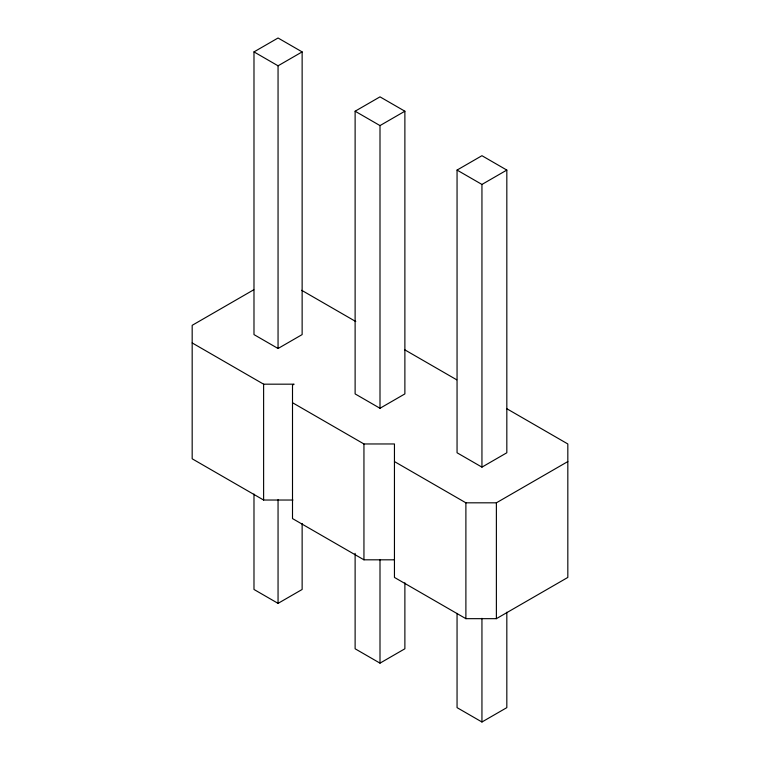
<?xml version="1.0" encoding="UTF-8"?>
<svg xmlns="http://www.w3.org/2000/svg" width="760" height="760" viewBox="0 0 760 760"><rect width="100%" height="100%" fill="white"/><g stroke="black" fill="none" stroke-linecap="round" stroke-linejoin="round"><path stroke-width="1.14" d="M253.983 51.898L278.055 38L302.138 51.898L302.138 334.59L278.055 348.498L253.983 334.59L253.983 51.898L278.055 65.806L302.138 51.898M355.119 111.216L380 96.852L404.88 111.216L404.88 393.908L380 408.281L355.119 393.908L355.119 111.216L380 125.59L404.88 111.216M457.055 170.078L481.945 155.705L506.825 170.078L506.825 452.77L481.945 467.134L457.055 452.77L457.055 170.078L481.945 184.442L506.825 170.078M253.792 289.75L192.175 325.327L192.175 458.793L263.615 500.032L292.942 500.032M253.983 494.038L253.983 589.466L278.055 603.364L302.138 589.466L302.138 523.488M394.449 461.567L465.889 502.816L496.384 502.816L567.825 461.567M355.119 553.356L355.119 648.783L380 663.147L404.88 648.783L404.88 582.806M292.505 402.714L363.945 443.963L394.449 443.963L394.449 577.429L465.889 618.668L496.384 618.668L567.825 577.429L567.825 443.963L506.597 408.604M457.055 613.386L457.055 707.636L481.945 722L506.825 707.636L506.825 612.208M192.175 342.931L263.615 384.18L294.11 384.18L292.505 385.111L292.505 518.577L363.945 559.816L394.449 559.816M301.691 290.31L355.784 321.537M404.652 349.752L456.703 379.8M496.384 502.816L496.384 618.668M481.945 184.442L481.945 467.134M481.945 618.327L481.945 722M465.889 502.816L465.889 618.668M380 125.59L380 408.281M380 559.474L380 663.147M363.945 443.963L363.945 559.816M278.055 65.806L278.055 348.498M278.055 499.69L278.055 603.364M263.615 384.18L263.615 500.032"/></g></svg>
